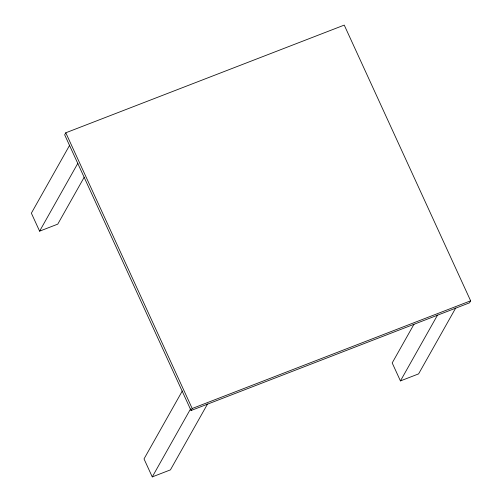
<?xml version="1.0" encoding="UTF-8"?>
<svg xmlns="http://www.w3.org/2000/svg" width="502" height="502" viewBox="0 0 502 502"><rect width="100%" height="100%" fill="white"/><g stroke="black" fill="none" stroke-linecap="round" stroke-linejoin="round"><path stroke-width="0.75" d="M65.8 132.792L64.664 134.812L191.055 410.523L469.495 302.832L470.631 300.811L344.24 25.1L65.8 132.792L192.191 408.502L191.055 410.523M69.64 145.254L31.369 213.174L39.608 231.158L57.768 224.13L84.179 177.269M39.608 231.158L77.879 163.238M182.289 391.002L144.018 458.916L152.263 476.9L170.423 469.878L207.546 403.997M152.263 476.9L190.534 408.979M414.006 324.217L392.194 362.933L400.439 380.911L418.599 373.89L455.716 308.008M400.439 380.911L437.562 315.03M192.191 408.502L470.631 300.811"/></g></svg>
